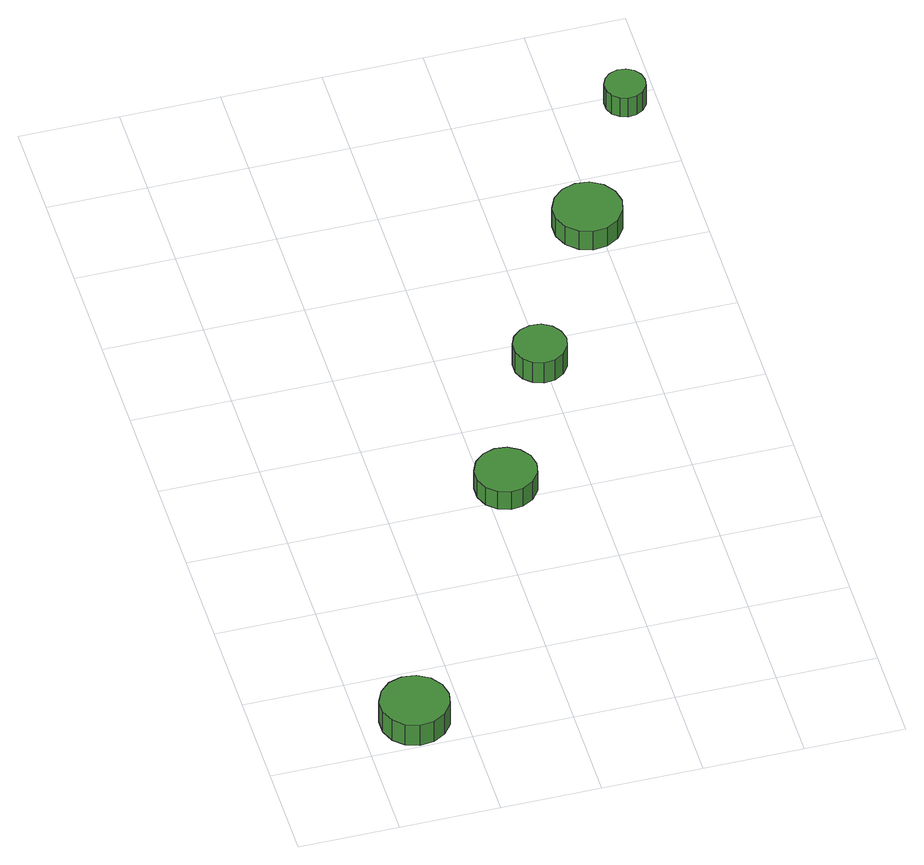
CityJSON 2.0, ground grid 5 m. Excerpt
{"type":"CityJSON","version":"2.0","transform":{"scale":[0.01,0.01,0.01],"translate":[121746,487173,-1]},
"CityObjects":{
"tree1":{"type":"SolitaryVegetationObject","attributes":{"function":"something"},"geometry":[{"type":"MultiSurface","lod":"1","boundaries":[[[0,1,2,3,4,5,6,7,8,9,10,11,12,13,14]],[[15,16,17,18,19,20,21,22,23,24,25,26,27,28,29]],[[0,29,28,1]],[[1,28,27,2]],[[2,27,26,3]],[[3,26,25,4]],[[4,25,24,5]],[[5,24,23,6]],[[6,23,22,7]],[[7,22,21,8]],[[8,21,20,9]],[[9,20,19,10]],[[10,19,18,11]],[[11,18,17,12]],[[12,17,16,13]],[[13,16,15,14]],[[14,15,29,0]]]}]},
"tree2":{"type":"SolitaryVegetationObject","attributes":{"function":"something"},"geometry":[{"type":"MultiSurface","lod":"1","boundaries":[[[30,31,32,33,34,35,36,37,38,39,40,41,42,43,44]],[[45,46,47,48,49,50,51,52,53,54,55,56,57,58,59]],[[30,59,58,31]],[[31,58,57,32]],[[32,57,56,33]],[[33,56,55,34]],[[34,55,54,35]],[[35,54,53,36]],[[36,53,52,37]],[[37,52,51,38]],[[38,51,50,39]],[[39,50,49,40]],[[40,49,48,41]],[[41,48,47,42]],[[42,47,46,43]],[[43,46,45,44]],[[44,45,59,30]]]}]},
"tree3":{"type":"SolitaryVegetationObject","attributes":{"function":"something"},"geometry":[{"type":"MultiSurface","lod":"1","boundaries":[[[60,61,62,63,64,65,66,67,68,69,70,71,72,73,74]],[[75,76,77,78,79,80,81,82,83,84,85,86,87,88,89]],[[60,89,88,61]],[[61,88,87,62]],[[62,87,86,63]],[[63,86,85,64]],[[64,85,84,65]],[[65,84,83,66]],[[66,83,82,67]],[[67,82,81,68]],[[68,81,80,69]],[[69,80,79,70]],[[70,79,78,71]],[[71,78,77,72]],[[72,77,76,73]],[[73,76,75,74]],[[74,75,89,60]]]}]},
"tree4":{"type":"SolitaryVegetationObject","attributes":{"function":"something"},"geometry":[{"type":"MultiSurface","lod":"1","boundaries":[[[90,91,92,93,94,95,96,97,98,99,100,101,102,103,104]],[[105,106,107,108,109,110,111,112,113,114,115,116,117,118,119]],[[90,119,118,91]],[[91,118,117,92]],[[92,117,116,93]],[[93,116,115,94]],[[94,115,114,95]],[[95,114,113,96]],[[96,113,112,97]],[[97,112,111,98]],[[98,111,110,99]],[[99,110,109,100]],[[100,109,108,101]],[[101,108,107,102]],[[102,107,106,103]],[[103,106,105,104]],[[104,105,119,90]]]}]},
"tree5":{"type":"SolitaryVegetationObject","attributes":{"function":"something"},"geometry":[{"type":"MultiSurface","lod":"1","boundaries":[[[120,121,122,123,124,125,126,127,128,129,130,131,132,133,134]],[[135,136,137,138,139,140,141,142,143,144,145,146,147,148,149]],[[120,149,148,121]],[[121,148,147,122]],[[122,147,146,123]],[[123,146,145,124]],[[124,145,144,125]],[[125,144,143,126]],[[126,143,142,127]],[[127,142,141,128]],[[128,141,140,129]],[[129,140,139,130]],[[130,139,138,131]],[[131,138,137,132]],[[132,137,136,133]],[[133,136,135,134]],[[134,135,149,120]]]}]}
},
"vertices":[
[433,179,178],[418,248,178],[376,306,178],[315,341,178],[244,349,178],[176,327,178],[124,279,178],[95,214,178],[95,143,178],[124,78,178],[176,31,178],[244,9,178],[315,16,178],[376,52,178],[418,109,178],[418,109,43],[376,52,43],[315,16,43],[244,9,43],[176,31,43],[124,78,43],[95,143,43],[95,214,43],[124,279,43],[176,327,43],[244,349,43],[315,341,43],[376,306,43],[418,248,43],[433,179,43],
[1255,1586,163],[1242,1648,163],[1204,1699,163],[1149,1731,163],[1086,1738,163],[1026,1718,163],[979,1676,163],[953,1618,163],[953,1554,163],[979,1496,163],[1026,1454,163],[1086,1434,163],[1149,1441,163],[1204,1473,163],[1242,1524,163],[1242,1524,45],[1204,1473,45],[1149,1441,45],[1086,1434,45],[1026,1454,45],[979,1496,45],[953,1554,45],[953,1618,45],[979,1676,45],[1026,1718,45],[1086,1738,45],[1149,1731,45],[1204,1699,45],[1242,1648,45],[1255,1586,45],
[1615,2351,179],[1603,2405,179],[1571,2450,179],[1523,2478,179],[1468,2483,179],[1416,2466,179],[1375,2429,179],[1352,2379,179],[1352,2324,179],[1375,2273,179],[1416,2236,179],[1468,2219,179],[1523,2225,179],[1571,2253,179],[1603,2297,179],[1603,2297,46],[1571,2253,46],[1523,2225,46],[1468,2219,46],[1416,2236,46],[1375,2273,46],[1352,2324,46],[1352,2379,46],[1375,2429,46],[1416,2466,46],[1468,2483,46],[1523,2478,46],[1571,2450,46],[1603,2405,46],[1615,2351,46],
[2121,3194,169],[2106,3263,169],[2065,3320,169],[2003,3356,169],[1933,3363,169],[1866,3341,169],[1813,3294,169],[1784,3229,169],[1784,3158,169],[1813,3094,169],[1866,3046,169],[1933,3024,169],[2003,3032,169],[2065,3067,169],[2106,3124,169],[2106,3124,48],[2065,3067,48],[2003,3032,48],[1933,3024,48],[1866,3046,48],[1813,3094,48],[1784,3158,48],[1784,3229,48],[1813,3294,48],[1866,3341,48],[1933,3363,48],[2003,3356,48],[2065,3320,48],[2106,3263,48],[2121,3194,48],
[2445,3948,173],[2437,3989,173],[2412,4023,173],[2375,4044,173],[2333,4048,173],[2293,4035,173],[2262,4007,173],[2245,3969,173],[2245,3927,173],[2262,3888,173],[2293,3860,173],[2333,3847,173],[2375,3851,173],[2412,3872,173],[2437,3906,173],[2437,3906,49],[2412,3872,49],[2375,3851,49],[2333,3847,49],[2293,3860,49],[2262,3888,49],[2245,3927,49],[2245,3969,49],[2262,4007,49],[2293,4035,49],[2333,4048,49],[2375,4044,49],[2412,4023,49],[2437,3989,49],[2445,3948,49]
]}
